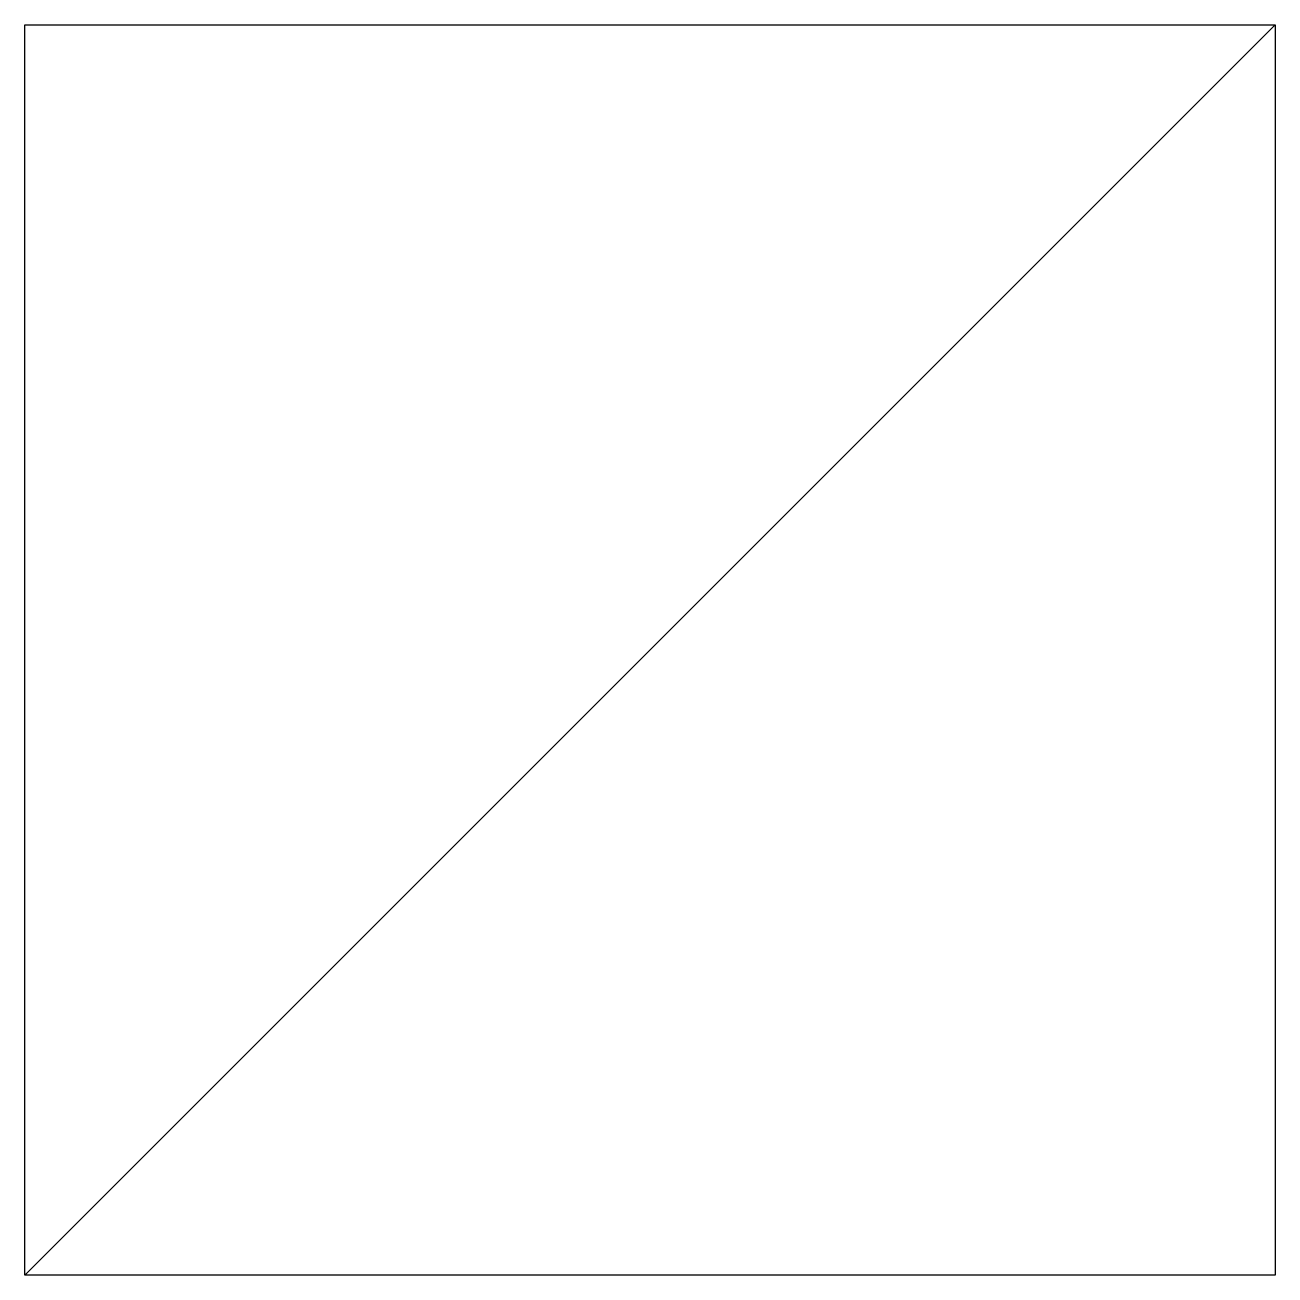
# Model space of a CAD drawing. Header units: millimetres. Extents: x -40 to 0, y 0 to 40.
import ezdxf

# ---------------------------------------------------------------- set-up
doc = ezdxf.new("R2010")
doc.units = ezdxf.units.MM
doc.layers.get('0').update_dxf_attribs({"linetype": 'CONTINUOUS'})

msp = doc.modelspace()

# ---------------------------------------------------------------- linework, layer by layer
msp.add_line((-40, 0), (0, 40))
msp.add_lwpolyline([(0, 0), (-40, 0), (-40, 40), (0, 40)], close=True)

doc.saveas('drawing.dxf')
